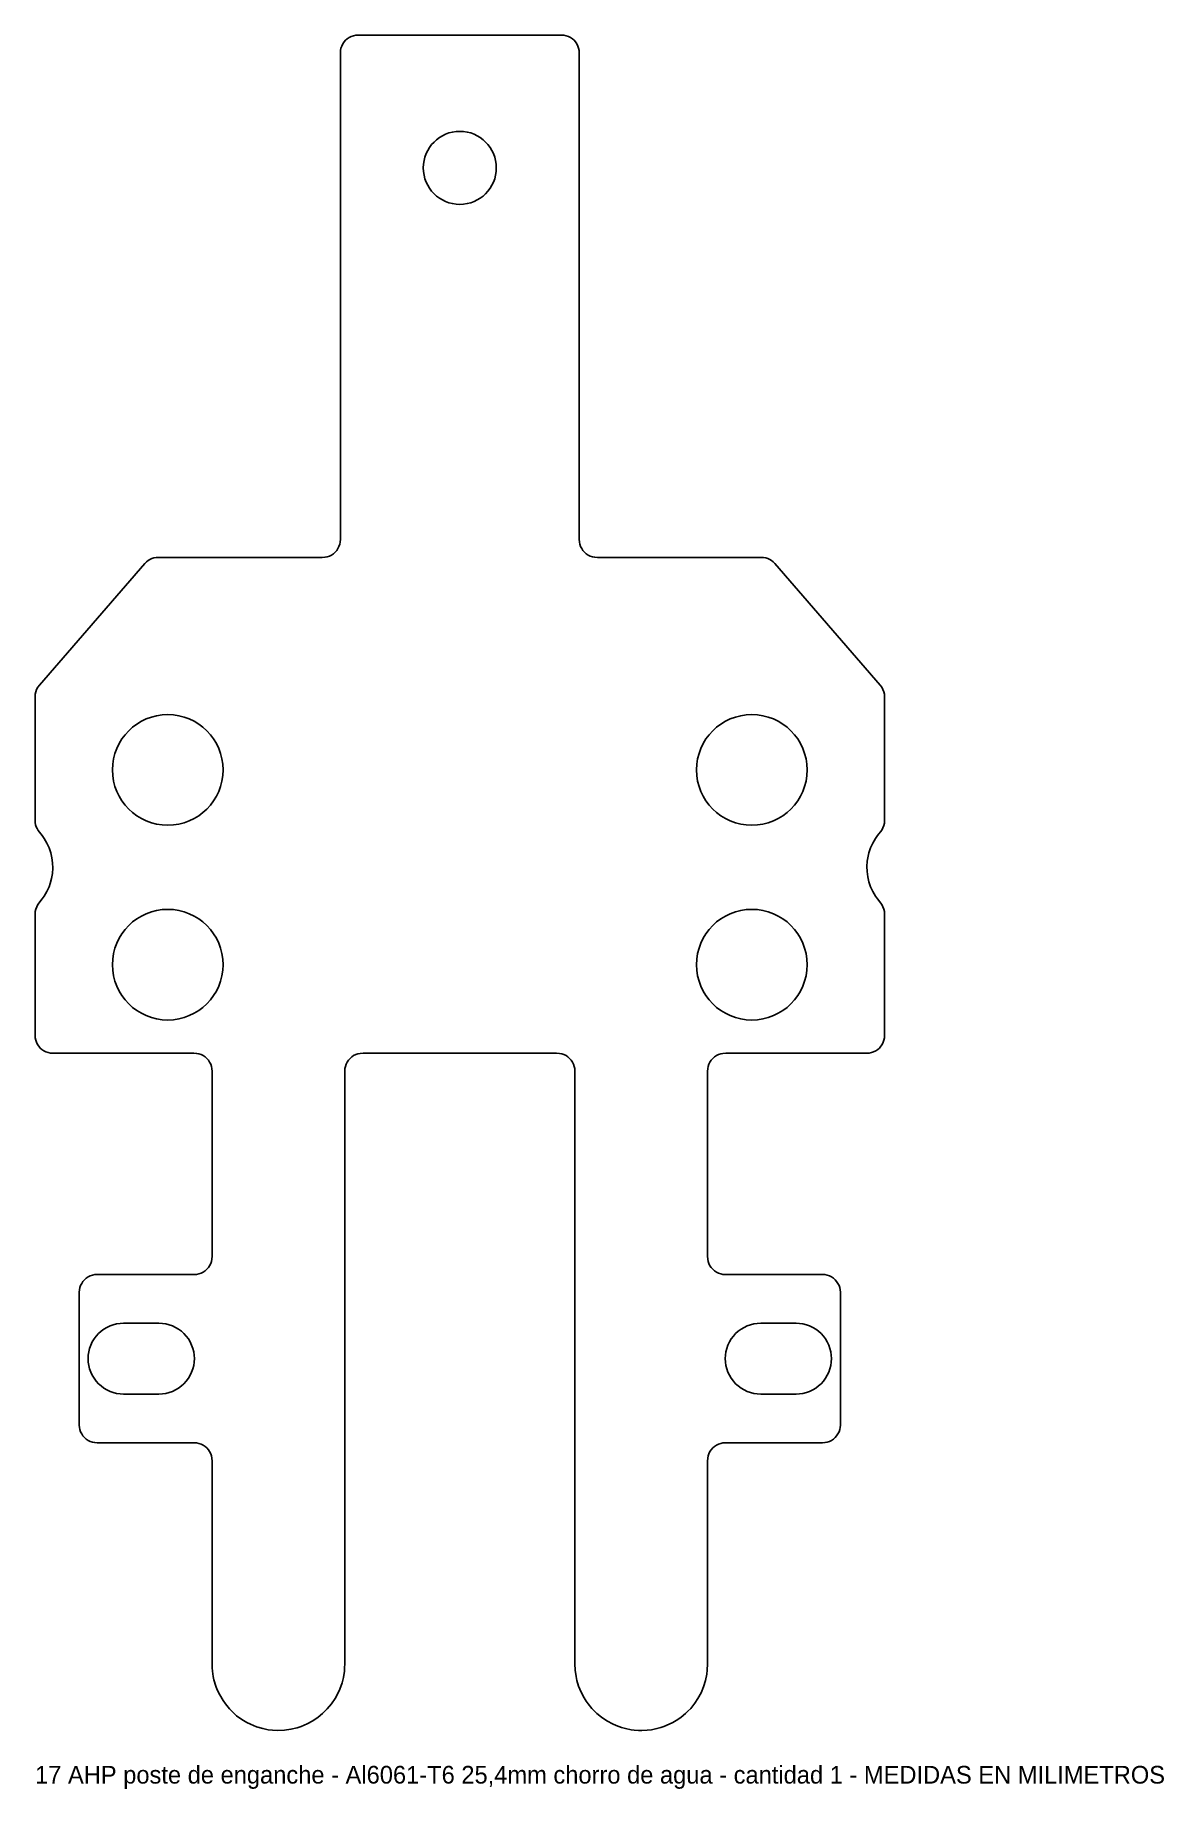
# Model space of a CAD drawing. Header units: millimetres. Extents: x -96 to 159, y -16 to 380.
import ezdxf

# ---------------------------------------------------------------- set-up
doc = ezdxf.new("R2010")
doc.units = ezdxf.units.MM
doc.layers.add('CORTE', color=1, linetype='Continuous')
doc.layers.add('NOTAS', color=3, linetype='Continuous')

msp = doc.modelspace()

# ---------------------------------------------------------------- linework, layer by layer
at = {"layer": 'CORTE'}
for points in [[(-92, 150), (-92.52, 150.03), (-93.04, 150.14), (-93.53, 150.3), (-94, 150.54), (-94.44, 150.83), (-94.83, 151.17), (-95.17, 151.56), (-95.46, 152), (-95.7, 152.47), (-95.86, 152.96), (-95.97, 153.48), (-96, 154), (-96, 181.43), (-95.96, 182), (-95.84, 182.56), (-95.63, 183.1), (-95.35, 183.61), (-94.37, 184.85), (-93.92, 185.5), (-93.33, 186.52), (-92.84, 187.59), (-92.58, 188.33), (-92.28, 189.47), (-92.08, 190.63), (-92.01, 191.8), (-92.04, 192.98), (-92.2, 194.15), (-92.47, 195.29), (-92.84, 196.41), (-93.33, 197.48), (-93.92, 198.5), (-94.37, 199.15), (-95.3, 200.31), (-95.55, 200.73), (-95.74, 201.16), (-95.89, 201.62), (-95.97, 202.09), (-96, 202.57), (-96, 230.51), (-95.96, 231.08), (-95.84, 231.63), (-95.64, 232.17), (-95.36, 232.67), (-95.02, 233.13), (-71.2, 260.62), (-70.85, 260.97), (-70.47, 261.27), (-70.05, 261.53), (-69.61, 261.73), (-69.14, 261.88), (-68.66, 261.97), (-68.17, 262), (-31.13, 262), (-30.48, 262.04), (-29.97, 262.14), (-29.47, 262.31), (-29, 262.54), (-28.57, 262.83), (-28.18, 263.18), (-27.83, 263.57), (-27.54, 264), (-27.31, 264.47), (-27.14, 264.97), (-27.04, 265.48), (-27, 266.13), (-27, 376), (-26.97, 376.52), (-26.86, 377.04), (-26.7, 377.53), (-26.46, 378), (-26.17, 378.44), (-25.83, 378.83), (-25.44, 379.17), (-25, 379.46), (-24.53, 379.7), (-24.04, 379.86), (-23.52, 379.97), (-23, 380), (23, 380), (23.52, 379.97), (24.04, 379.86), (24.53, 379.7), (25, 379.46), (25.44, 379.17), (25.83, 378.83), (26.17, 378.44), (26.46, 378), (26.7, 377.53), (26.86, 377.04), (26.97, 376.52), (27, 376), (27, 266.13), (27.04, 265.48), (27.14, 264.97), (27.31, 264.47), (27.54, 264), (27.83, 263.57), (28.18, 263.18), (28.57, 262.83), (29, 262.54), (29.47, 262.31), (29.97, 262.14), (30.48, 262.04), (31.13, 262), (68.17, 262), (68.66, 261.97), (69.14, 261.88), (69.61, 261.73), (70.05, 261.53), (70.47, 261.27), (70.85, 260.97), (71.2, 260.62), (95.02, 233.13), (95.36, 232.67), (95.64, 232.17), (95.84, 231.63), (95.96, 231.08), (96, 230.51), (96, 202.57), (95.96, 202), (95.84, 201.44), (95.63, 200.9), (95.35, 200.39), (94.37, 199.15), (93.92, 198.5), (93.33, 197.48), (92.84, 196.41), (92.47, 195.29), (92.2, 194.15), (92.08, 193.37), (92.01, 192.2), (92.04, 191.02), (92.2, 189.85), (92.47, 188.71), (92.84, 187.59), (93.33, 186.52), (93.92, 185.5), (94.37, 184.85), (95.35, 183.61), (95.63, 183.1), (95.84, 182.56), (95.96, 182), (96, 181.43), (96, 154), (95.97, 153.48), (95.86, 152.96), (95.7, 152.47), (95.46, 152), (95.17, 151.56), (94.83, 151.17), (94.44, 150.83), (94, 150.54), (93.53, 150.3), (93.04, 150.14), (92.52, 150.03), (92, 150), (60.13, 150), (59.48, 149.96), (58.97, 149.86), (58.47, 149.69), (58, 149.46), (57.57, 149.17), (57.18, 148.82), (56.83, 148.43), (56.54, 148), (56.31, 147.53), (56.14, 147.03), (56.04, 146.52), (56, 145.87), (56, 104.13), (56.04, 103.48), (56.14, 102.97), (56.31, 102.47), (56.54, 102), (56.83, 101.57), (57.18, 101.18), (57.57, 100.83), (58, 100.54), (58.47, 100.31), (58.97, 100.14), (59.48, 100.04), (60.13, 100), (82, 100), (82.52, 99.97), (83.04, 99.86), (83.53, 99.7), (84, 99.46), (84.44, 99.17), (84.83, 98.83), (85.17, 98.44), (85.46, 98), (85.7, 97.53), (85.86, 97.04), (85.97, 96.52), (86, 96), (86, 66), (85.97, 65.48), (85.86, 64.96), (85.7, 64.47), (85.46, 64), (85.17, 63.56), (84.83, 63.17), (84.44, 62.83), (84, 62.54), (83.53, 62.3), (83.04, 62.14), (82.52, 62.03), (82, 62), (60.13, 62), (59.48, 61.96), (58.97, 61.86), (58.47, 61.69), (58, 61.46), (57.57, 61.17), (57.18, 60.82), (56.83, 60.43), (56.54, 60), (56.31, 59.53), (56.14, 59.03), (56.04, 58.52), (56, 57.87), (56, 12.05), (55.93, 10.63), (55.82, 9.7), (55.52, 8.26), (55.09, 6.86), (54.52, 5.5), (53.81, 4.21), (53.1, 3.14), (52.18, 2), (51.54, 1.33), (51, 0.82), (50.01, 0.01), (49.25, -0.52), (48.16, -1.18), (47.32, -1.6), (46.14, -2.09), (45.45, -2.32), (44.55, -2.57), (43.3, -2.82), (42.37, -2.93), (41.1, -3), (40.36, -2.98), (39.43, -2.92), (38.7, -2.82), (37.45, -2.57), (36.55, -2.32), (35.35, -1.89), (34.5, -1.52), (33.37, -0.91), (32.75, -0.52), (31.99, 0.01), (31, 0.82), (30.33, 1.46), (29.82, 2), (29.01, 2.99), (28.58, 3.59), (28.09, 4.37), (27.48, 5.5), (27.11, 6.35), (26.85, 7.04), (26.48, 8.26), (26.27, 9.17), (26.07, 10.63), (26, 12.05), (26, 145.87), (25.96, 146.52), (25.86, 147.03), (25.69, 147.53), (25.46, 148), (25.17, 148.43), (24.82, 148.82), (24.43, 149.17), (24, 149.46), (23.53, 149.69), (23.03, 149.86), (22.52, 149.96), (21.87, 150), (-21.87, 150), (-22.52, 149.96), (-23.03, 149.86), (-23.53, 149.69), (-24, 149.46), (-24.43, 149.17), (-24.82, 148.82), (-25.17, 148.43), (-25.46, 148), (-25.69, 147.53), (-25.86, 147.03), (-25.96, 146.52), (-26, 145.87), (-26, 12.05), (-26.03, 11.17), (-26.08, 10.43), (-26.31, 8.98), (-26.62, 7.74), (-27.11, 6.35), (-27.73, 5.02), (-28.19, 4.21), (-29.01, 2.99), (-29.95, 1.86), (-31, 0.82), (-31.99, 0.01), (-33.21, -0.81), (-34.5, -1.52), (-35.86, -2.09), (-36.74, -2.38), (-38.17, -2.73), (-39.63, -2.93), (-41.1, -3), (-42.37, -2.93), (-43.3, -2.82), (-44.55, -2.57), (-45.96, -2.15), (-47.32, -1.6), (-48.16, -1.18), (-49.25, -0.52), (-50.44, 0.34), (-51.14, 0.95), (-52.05, 1.86), (-52.99, 2.99), (-53.52, 3.75), (-54.27, 5.02), (-54.82, 6.17), (-55.15, 7.04), (-55.57, 8.45), (-55.73, 9.17), (-55.92, 10.43), (-55.97, 11.17), (-56, 12.05), (-56, 57.87), (-56.04, 58.52), (-56.14, 59.03), (-56.31, 59.53), (-56.54, 60), (-56.83, 60.43), (-57.18, 60.82), (-57.57, 61.17), (-58, 61.46), (-58.47, 61.69), (-58.97, 61.86), (-59.48, 61.96), (-60.13, 62), (-82, 62), (-82.52, 62.03), (-83.04, 62.14), (-83.53, 62.3), (-84, 62.54), (-84.44, 62.83), (-84.83, 63.17), (-85.17, 63.56), (-85.46, 64), (-85.7, 64.47), (-85.86, 64.96), (-85.97, 65.48), (-86, 66), (-86, 96), (-85.97, 96.52), (-85.86, 97.04), (-85.7, 97.53), (-85.46, 98), (-85.17, 98.44), (-84.83, 98.83), (-84.44, 99.17), (-84, 99.46), (-83.53, 99.7), (-83.04, 99.86), (-82.52, 99.97), (-82, 100), (-60.13, 100), (-59.48, 100.04), (-58.97, 100.14), (-58.47, 100.31), (-58, 100.54), (-57.57, 100.83), (-57.18, 101.18), (-56.83, 101.57), (-56.54, 102), (-56.31, 102.47), (-56.14, 102.97), (-56.04, 103.48), (-56, 104.13), (-56, 145.87), (-56.04, 146.52), (-56.14, 147.03), (-56.31, 147.53), (-56.54, 148), (-56.83, 148.43), (-57.18, 148.82), (-57.57, 149.17), (-58, 149.46), (-58.47, 149.69), (-58.97, 149.86), (-59.48, 149.96), (-60.13, 150), (-92, 150)], [(-76, 73), (-76.78, 73.04), (-77.56, 73.15), (-78.32, 73.34), (-79.06, 73.61), (-79.77, 73.94), (-80.44, 74.35), (-81.08, 74.82), (-81.66, 75.34), (-82.18, 75.92), (-82.65, 76.56), (-83.06, 77.23), (-83.39, 77.94), (-83.66, 78.68), (-83.85, 79.44), (-83.96, 80.22), (-84, 81), (-83.96, 81.78), (-83.85, 82.56), (-83.66, 83.32), (-83.39, 84.06), (-83.06, 84.77), (-82.65, 85.44), (-82.18, 86.08), (-81.66, 86.66), (-81.08, 87.18), (-80.44, 87.65), (-79.77, 88.06), (-79.06, 88.39), (-78.32, 88.66), (-77.56, 88.85), (-76.78, 88.96), (-76, 89), (-68, 89), (-67.22, 88.96), (-66.44, 88.85), (-65.68, 88.66), (-64.94, 88.39), (-64.23, 88.06), (-63.56, 87.65), (-62.92, 87.18), (-62.34, 86.66), (-61.82, 86.08), (-61.35, 85.44), (-60.94, 84.77), (-60.61, 84.06), (-60.34, 83.32), (-60.15, 82.56), (-60.04, 81.78), (-60, 81), (-60.04, 80.22), (-60.15, 79.44), (-60.34, 78.68), (-60.61, 77.94), (-60.94, 77.23), (-61.35, 76.56), (-61.82, 75.92), (-62.34, 75.34), (-62.92, 74.82), (-63.56, 74.35), (-64.23, 73.94), (-64.94, 73.61), (-65.68, 73.34), (-66.44, 73.15), (-67.22, 73.04), (-68, 73), (-76, 73)], [(76, 89), (76.78, 88.96), (77.56, 88.85), (78.32, 88.66), (79.06, 88.39), (79.77, 88.06), (80.44, 87.65), (81.08, 87.18), (81.66, 86.66), (82.18, 86.08), (82.65, 85.44), (83.06, 84.77), (83.39, 84.06), (83.66, 83.32), (83.85, 82.56), (83.96, 81.78), (84, 81), (83.96, 80.22), (83.85, 79.44), (83.66, 78.68), (83.39, 77.94), (83.06, 77.23), (82.65, 76.56), (82.18, 75.92), (81.66, 75.34), (81.08, 74.82), (80.44, 74.35), (79.77, 73.94), (79.06, 73.61), (78.32, 73.34), (77.56, 73.15), (76.78, 73.04), (76, 73), (68, 73), (67.22, 73.04), (66.44, 73.15), (65.68, 73.34), (64.94, 73.61), (64.23, 73.94), (63.56, 74.35), (62.92, 74.82), (62.34, 75.34), (61.82, 75.92), (61.35, 76.56), (60.94, 77.23), (60.61, 77.94), (60.34, 78.68), (60.15, 79.44), (60.04, 80.22), (60, 81), (60.04, 81.78), (60.15, 82.56), (60.34, 83.32), (60.61, 84.06), (60.94, 84.77), (61.35, 85.44), (61.82, 86.08), (62.34, 86.66), (62.92, 87.18), (63.56, 87.65), (64.23, 88.06), (64.94, 88.39), (65.68, 88.66), (66.44, 88.85), (67.22, 88.96), (68, 89), (76, 89)]]:
    msp.add_lwpolyline(points, close=True, dxfattribs=at)
for centre, radius in [((0, 350), 8.25), ((-66, 214), 12.5), ((66, 214), 12.5), ((-66, 170), 12.5), ((66, 170), 12.5)]:
    msp.add_circle(centre, radius, dxfattribs=at)

# ---------------------------------------------------------------- texts
at = {"layer": 'NOTAS'}
msp.add_text('17 AHP poste de enganche - Al6061-T6 25,4mm chorro de agua - cantidad 1 - MEDIDAS EN MILIMETROS', height=4, dxfattribs=at).set_placement((-96, -15))

doc.saveas('drawing.dxf')
